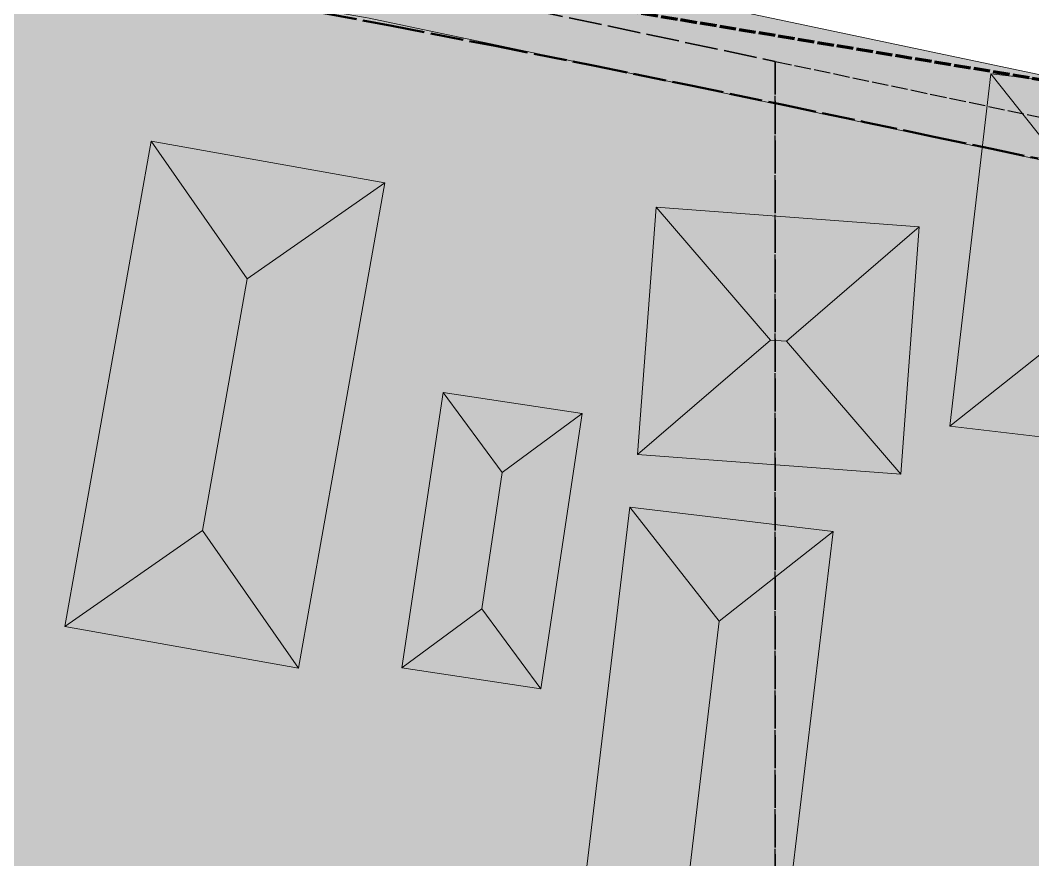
# Model space of a CAD drawing. Header units: metres. Extents: x 305909 to 307171, y 9156037 to 9156671.
# Drawn here: x 306410.95 to 306449.91, y 9156502.14 to 9156534.41 of the extents above; entities that cross this region are included whole.
import ezdxf

# ---------------------------------------------------------------- set-up
doc = ezdxf.new("R2010")
doc.units = ezdxf.units.M
doc.linetypes.add('DASHED', pattern=[1.524, 1.27, -0.254])
doc.linetypes.add('DASHED2', pattern=[0.762, 0.635, -0.127])
for name, color, linetype, lineweight, true_color in [('B-BANGUNAN_PERMUKIMAN', 7, 'Continuous', 13, 0xf0cd8c), ('B-BAYANGAN', 7, 'Continuous', 0, 0x76786c), ('B-DELINEASI', 7, 'DASHED2', 70, 0xc800c8), ('J-PERKERASAN_JALAN', 7, 'Continuous', 9, 0x989896), ('T-BANGUNAN_KLASTER_INTI', 7, 'Continuous', 13, 0xe88c3c), ('T-BANGUNAN_KLASTER_PERLUASAN', 7, 'Continuous', 13, 0xf3b978), ('T-JALUR_DISTRIBUSI_BARANG', 7, 'DASHED', 50, 0x7832aa), ('T-KLASTER_TEMPE_INTI', 7, 'DASHED', 35, 0xd26e14), ('T-KLASTER_UMKM_PERLUASAN', 7, 'DASHED2', 25, 0xe6a046), ('Z-R', 7, 'Continuous', 0, 0xfaf4e6), ('Z-R-UP', 7, 'Continuous', 0, 0xffecc8), ('Z-R-UT', 7, 'Continuous', 0, 0xffd699)]:
    doc.layers.add(name, color=color, linetype=linetype, lineweight=lineweight, true_color=true_color)

msp = doc.modelspace()

# ---------------------------------------------------------------- hatches: boundary and pattern name
at = {"layer": 'B-BANGUNAN_PERMUKIMAN', "true_color": 0xe8875c}
h = msp.add_hatch(color=23, dxfattribs=at)
h.dxf.hatch_style = 1
h.paths.add_polyline_path([(306451.383, 9156528.459), (306450.614, 9156521.895), (306446.713, 9156518.813), (306448.301, 9156532.359), (306451.383, 9156528.459)])
at = {"layer": 'B-BANGUNAN_PERMUKIMAN', "true_color": 0xe2835a}
h = msp.add_hatch(color=23, dxfattribs=at)
h.dxf.hatch_style = 1
h.paths.add_polyline_path([(306451.383, 9156528.459), (306448.301, 9156532.359), (306448.301, 9156532.359), (306450.339, 9156532.121), (306455.032, 9156531.342), (306451.383, 9156528.459)])
at = {"layer": 'B-BANGUNAN_PERMUKIMAN', "true_color": 0xe9875c}
h = msp.add_hatch(color=23, dxfattribs=at)
h.dxf.hatch_style = 1
h.paths.add_polyline_path([(306415.985, 9156529.767), (306415.985, 9156529.767), (306419.68, 9156524.475), (306417.962, 9156514.8), (306412.67, 9156511.105), (306415.985, 9156529.767)])
at = {"layer": 'B-BANGUNAN_PERMUKIMAN', "true_color": 0xe08259}
h = msp.add_hatch(color=23, dxfattribs=at)
h.dxf.hatch_style = 1
h.paths.add_polyline_path([(306419.68, 9156524.475), (306415.985, 9156529.767), (306424.973, 9156528.17), (306419.68, 9156524.475)])
at = {"layer": 'B-BANGUNAN_PERMUKIMAN', "true_color": 0xb26847}
h = msp.add_hatch(color=25, dxfattribs=at)
h.dxf.hatch_style = 1
h.paths.add_polyline_path([(306421.658, 9156509.508), (306417.962, 9156514.8), (306419.68, 9156524.475), (306424.973, 9156528.17), (306421.658, 9156509.508)])
at = {"layer": 'B-BANGUNAN_PERMUKIMAN', "true_color": 0xe6865b}
h = msp.add_hatch(color=23, dxfattribs=at)
h.dxf.hatch_style = 1
h.paths.add_polyline_path([(306439.812, 9156522.119), (306434.702, 9156517.72), (306435.413, 9156527.228), (306439.812, 9156522.119)])
at = {"layer": 'B-BANGUNAN_PERMUKIMAN', "true_color": 0xe3845a}
h = msp.add_hatch(color=23, dxfattribs=at)
h.dxf.hatch_style = 1
h.paths.add_polyline_path([(306440.433, 9156522.072), (306439.812, 9156522.119), (306435.413, 9156527.228), (306445.543, 9156526.471), (306440.433, 9156522.072)])
at = {"layer": 'B-BANGUNAN_PERMUKIMAN', "true_color": 0xb56948}
h = msp.add_hatch(color=35, dxfattribs=at)
h.dxf.hatch_style = 1
h.paths.add_polyline_path([(306440.433, 9156522.072), (306445.543, 9156526.471), (306445.543, 9156526.471), (306444.832, 9156516.963), (306440.433, 9156522.072)])
at = {"layer": 'B-BANGUNAN_PERMUKIMAN', "true_color": 0xb86b49}
h = msp.add_hatch(color=35, dxfattribs=at)
h.dxf.hatch_style = 1
h.paths.add_polyline_path([(306434.702, 9156517.72), (306434.702, 9156517.72), (306439.812, 9156522.119), (306440.433, 9156522.072), (306444.832, 9156516.963), (306434.702, 9156517.72)])
at = {"layer": 'B-BANGUNAN_PERMUKIMAN', "true_color": 0xb96c49}
h = msp.add_hatch(color=35, dxfattribs=at)
h.dxf.hatch_style = 1
h.paths.add_polyline_path([(306450.614, 9156521.895), (306453.696, 9156517.994), (306446.713, 9156518.813), (306450.614, 9156521.895)])
at = {"layer": 'B-BANGUNAN_PERMUKIMAN', "true_color": 0xe8875c}
h = msp.add_hatch(color=23, dxfattribs=at)
h.dxf.hatch_style = 1
h.paths.add_polyline_path([(306427.222, 9156520.101), (306429.493, 9156517.028), (306428.707, 9156511.788), (306425.634, 9156509.517), (306427.222, 9156520.101)])
at = {"layer": 'B-BANGUNAN_PERMUKIMAN', "true_color": 0xe18359}
h = msp.add_hatch(color=23, dxfattribs=at)
h.dxf.hatch_style = 1
h.paths.add_polyline_path([(306429.493, 9156517.028), (306427.222, 9156520.101), (306432.565, 9156519.299), (306429.493, 9156517.028)])
at = {"layer": 'B-BANGUNAN_PERMUKIMAN', "true_color": 0xb36847}
h = msp.add_hatch(color=25, dxfattribs=at)
h.dxf.hatch_style = 1
h.paths.add_polyline_path([(306428.707, 9156511.788), (306429.493, 9156517.028), (306432.565, 9156519.299), (306432.565, 9156519.299), (306430.978, 9156508.716), (306428.707, 9156511.788)])
at = {"layer": 'B-BANGUNAN_PERMUKIMAN', "true_color": 0xe7875c}
h = msp.add_hatch(color=23, dxfattribs=at)
h.dxf.hatch_style = 1
h.paths.add_polyline_path([(306437.848, 9156511.308), (306436.67, 9156501.467), (306432.284, 9156498.02), (306434.401, 9156515.694), (306437.848, 9156511.308)])
at = {"layer": 'B-BANGUNAN_PERMUKIMAN', "true_color": 0xe2835a}
h = msp.add_hatch(color=23, dxfattribs=at)
h.dxf.hatch_style = 1
h.paths.add_polyline_path([(306437.848, 9156511.308), (306434.401, 9156515.694), (306434.401, 9156515.694), (306442.234, 9156514.756), (306437.848, 9156511.308)])
at = {"layer": 'B-BANGUNAN_PERMUKIMAN', "true_color": 0xbb6d4a}
h = msp.add_hatch(color=13, dxfattribs=at)
h.dxf.hatch_style = 1
h.paths.add_polyline_path([(306412.67, 9156511.105), (306417.962, 9156514.8), (306421.658, 9156509.508), (306412.67, 9156511.105)])
at = {"layer": 'B-BANGUNAN_PERMUKIMAN', "true_color": 0xb46847}
h = msp.add_hatch(color=25, dxfattribs=at)
h.dxf.hatch_style = 1
h.paths.add_polyline_path([(306440.117, 9156497.082), (306440.117, 9156497.082), (306436.67, 9156501.467), (306437.848, 9156511.308), (306442.234, 9156514.756), (306440.117, 9156497.082)])
at = {"layer": 'B-BANGUNAN_PERMUKIMAN', "true_color": 0xba6c4a}
h = msp.add_hatch(color=35, dxfattribs=at)
h.dxf.hatch_style = 1
h.paths.add_polyline_path([(306428.707, 9156511.788), (306430.978, 9156508.716), (306430.978, 9156508.716), (306425.634, 9156509.517), (306428.707, 9156511.788)])
at = {"layer": 'B-BAYANGAN', "true_color": 0x76786c}
h = msp.add_hatch(color=8, dxfattribs=at)
h.dxf.hatch_style = 1
h.paths.add_polyline_path([(306456.006, 9156530.555), (306454.446, 9156517.244), (306447.463, 9156518.063), (306449.051, 9156531.609), (306451.089, 9156531.371), (306456.006, 9156530.555)])
h = msp.add_hatch(color=8, dxfattribs=at)
h.dxf.hatch_style = 1
h.paths.add_polyline_path([(306456.006, 9156530.555), (306454.446, 9156517.244), (306447.463, 9156518.063), (306449.051, 9156531.609), (306451.089, 9156531.371), (306456.006, 9156530.555)])
h = msp.add_hatch(color=8, dxfattribs=at)
h.dxf.hatch_style = 1
h.paths.add_polyline_path([(306425.723, 9156527.42), (306422.408, 9156508.758), (306413.419, 9156510.355), (306416.735, 9156529.017), (306425.723, 9156527.42)])
h = msp.add_hatch(color=8, dxfattribs=at)
h.dxf.hatch_style = 1
h.paths.add_polyline_path([(306425.723, 9156527.42), (306422.408, 9156508.758), (306413.419, 9156510.355), (306416.735, 9156529.017), (306425.723, 9156527.42)])
h = msp.add_hatch(color=8, dxfattribs=at)
h.dxf.hatch_style = 1
h.paths.add_polyline_path([(306446.293, 9156525.721), (306445.582, 9156516.213), (306435.452, 9156516.97), (306436.163, 9156526.478), (306446.293, 9156525.721)])
h = msp.add_hatch(color=8, dxfattribs=at)
h.dxf.hatch_style = 1
h.paths.add_polyline_path([(306446.293, 9156525.721), (306445.582, 9156516.213), (306435.452, 9156516.97), (306436.163, 9156526.478), (306446.293, 9156525.721)])
h = msp.add_hatch(color=8, dxfattribs=at)
h.dxf.hatch_style = 1
h.paths.add_polyline_path([(306433.315, 9156518.549), (306431.727, 9156507.966), (306426.384, 9156508.767), (306427.972, 9156519.351), (306433.315, 9156518.549)])
h = msp.add_hatch(color=8, dxfattribs=at)
h.dxf.hatch_style = 1
h.paths.add_polyline_path([(306433.315, 9156518.549), (306431.727, 9156507.966), (306426.384, 9156508.767), (306427.972, 9156519.351), (306433.315, 9156518.549)])
h = msp.add_hatch(color=8, dxfattribs=at)
h.dxf.hatch_style = 1
h.paths.add_polyline_path([(306442.984, 9156514.006), (306440.867, 9156496.332), (306433.034, 9156497.27), (306435.151, 9156514.944), (306442.984, 9156514.006)])
h = msp.add_hatch(color=8, dxfattribs=at)
h.dxf.hatch_style = 1
h.paths.add_polyline_path([(306442.984, 9156514.006), (306440.867, 9156496.332), (306433.034, 9156497.27), (306435.151, 9156514.944), (306442.984, 9156514.006)])
at = {"layer": 'J-PERKERASAN_JALAN', "true_color": 0x989896}
h = msp.add_hatch(color=252, dxfattribs=at)
h.dxf.hatch_style = 1
h.paths.add_polyline_path([(306211.341, 9156561.319), (306215.693, 9156561.13), (306215.76, 9156561.126), (306215.8, 9156561.123), (306215.867, 9156561.117), (306305.106, 9156551.206), (306305.211, 9156551.196), (306385.831, 9156544.389), (306385.918, 9156544.38), (306385.969, 9156544.374), (306386.055, 9156544.361), (306424.864, 9156537.661), (306424.901, 9156537.654), (306424.922, 9156537.65), (306424.958, 9156537.643), (306453.186, 9156531.689), (306453.481, 9156531.639), (306455.847, 9156531.322), (306456.066, 9156531.299), (306458.588, 9156531.102), (306458.613, 9156531.1), (306499.527, 9156528.16), (306499.548, 9156528.159), (306503.861, 9156527.791), (306503.93, 9156527.784), (306503.97, 9156527.78), (306504.038, 9156527.77), (306508.381, 9156527.098), (306524.104, 9156524.604), (306524.104, 9156521.364), (306507.903, 9156523.933), (306507.888, 9156523.936), (306503.705, 9156524.584), (306503.432, 9156524.616), (306499.323, 9156524.966), (306499.27, 9156524.971), (306458.379, 9156527.908), (306455.69, 9156528.118), (306455.636, 9156528.123), (306455.603, 9156528.127), (306455.548, 9156528.133), (306452.885, 9156528.49), (306452.811, 9156528.501), (306452.767, 9156528.509), (306452.694, 9156528.523), (306424.381, 9156534.494), (306424.236, 9156534.522), (306390.807, 9156540.293), (306390.292, 9156540.348), (306389.774, 9156540.336), (306389.261, 9156540.256), (306388.764, 9156540.112), (306388.289, 9156539.904), (306387.845, 9156539.636), (306387.439, 9156539.314), (306387.079, 9156538.941), (306386.769, 9156538.525), (306386.516, 9156538.073), (306386.324, 9156537.592), (306386.196, 9156537.089), (306373.097, 9156467.337), (306371.27, 9156457.608), (306371.258, 9156457.542), (306354.047, 9156356.618), (306353.994, 9156356.117), (306354.004, 9156355.613), (306354.077, 9156355.115), (306354.213, 9156354.629), (306354.408, 9156354.165), (306354.661, 9156353.729), (306354.966, 9156353.328), (306355.319, 9156352.968), (306355.714, 9156352.656), (306356.146, 9156352.396), (306356.607, 9156352.192), (306357.09, 9156352.048), (306357.587, 9156351.966), (306409.631, 9156346.693), (306409.685, 9156346.687), (306409.717, 9156346.683), (306409.771, 9156346.675), (306440.166, 9156341.92), (306440.608, 9156341.876), (306479.912, 9156340.134), (306480.43, 9156340.144), (306480.943, 9156340.222), (306481.441, 9156340.365), (306481.917, 9156340.572), (306482.362, 9156340.838), (306482.768, 9156341.16), (306483.13, 9156341.531), (306483.441, 9156341.946), (306483.695, 9156342.398), (306483.889, 9156342.879), (306484.019, 9156343.381), (306484.082, 9156343.896), (306484.563, 9156352.101), (306486.641, 9156384.636), (306486.657, 9156384.758), (306486.78, 9156384.758), (306489.513, 9156384.584), (306489.635, 9156384.568), (306489.635, 9156384.445), (306487.559, 9156351.943), (306487.558, 9156351.922), (306487.067, 9156343.551), (306487.07, 9156343.043), (306487.137, 9156342.539), (306487.267, 9156342.048), (306487.458, 9156341.578), (306487.707, 9156341.135), (306488.011, 9156340.728), (306488.363, 9156340.362), (306488.76, 9156340.044), (306489.193, 9156339.779), (306489.656, 9156339.571), (306490.142, 9156339.423), (306490.643, 9156339.338), (306492.503, 9156339.143), (306492.541, 9156339.139), (306492.564, 9156339.136), (306492.602, 9156339.131), (306513.238, 9156336.16), (306513.401, 9156336.139), (306524.104, 9156335.046), (306524.104, 9156331.829), (306512.982, 9156332.966), (306512.941, 9156332.97), (306512.916, 9156332.973), (306512.875, 9156332.979), (306498.863, 9156334.996), (306498.356, 9156335.037), (306497.849, 9156335.012), (306497.349, 9156334.924), (306496.864, 9156334.773), (306496.402, 9156334.562), (306495.97, 9156334.294), (306495.576, 9156333.973), (306495.226, 9156333.605), (306494.925, 9156333.196), (306494.679, 9156332.752), (306494.49, 9156332.28), (306494.364, 9156331.788), (306494.3, 9156331.284), (306494.301, 9156330.776), (306499.491, 9156251.377), (306499.491, 9156251.254), (306499.369, 9156251.238), (306496.637, 9156251.059), (306496.514, 9156251.059), (306496.498, 9156251.181), (306491.167, 9156332.724), (306491.102, 9156333.229), (306490.973, 9156333.721), (306490.782, 9156334.193), (306490.533, 9156334.637), (306490.23, 9156335.046), (306489.877, 9156335.413), (306489.48, 9156335.732), (306489.047, 9156335.998), (306488.582, 9156336.207), (306488.095, 9156336.356), (306487.594, 9156336.441), (306485.258, 9156336.686), (306485.017, 9156336.704), (306446.09, 9156338.429), (306445.584, 9156338.42), (306445.083, 9156338.346), (306444.595, 9156338.21), (306444.129, 9156338.013), (306443.691, 9156337.759), (306443.289, 9156337.452), (306442.928, 9156337.096), (306442.616, 9156336.698), (306442.356, 9156336.263), (306442.153, 9156335.8), (306442.011, 9156335.314), (306441.931, 9156334.814), (306441.915, 9156334.308), (306442.571, 9156313.413), (306442.58, 9156313.248), (306443.283, 9156303.609), (306443.286, 9156303.565), (306443.287, 9156303.544), (306443.288, 9156303.5), (306443.886, 9156283.072), (306443.882, 9156282.949), (306443.759, 9156282.937), (306441.022, 9156282.857), (306440.899, 9156282.862), (306440.888, 9156282.984), (306440.293, 9156303.314), (306440.284, 9156303.488), (306439.581, 9156313.122), (306439.578, 9156313.164), (306439.577, 9156313.184), (306439.576, 9156313.226), (306438.873, 9156335.586), (306438.826, 9156336.086), (306438.716, 9156336.577), (306438.545, 9156337.05), (306438.317, 9156337.498), (306438.034, 9156337.914), (306437.701, 9156338.291), (306437.323, 9156338.623), (306436.907, 9156338.906), (306436.458, 9156339.133), (306435.985, 9156339.303), (306435.494, 9156339.412), (306409.399, 9156343.494), (306409.184, 9156343.522), (306356.316, 9156348.878), (306355.783, 9156348.897), (306355.253, 9156348.844), (306354.735, 9156348.722), (306354.238, 9156348.531), (306353.77, 9156348.276), (306353.34, 9156347.962), (306352.956, 9156347.593), (306352.624, 9156347.176), (306352.351, 9156346.719), (306352.141, 9156346.23), (306351.997, 9156345.717), (306341.11, 9156293.6), (306341.085, 9156293.468), (306330.918, 9156235.039), (306330.908, 9156234.979), (306329.587, 9156226.644), (306329.547, 9156226.286), (306329.002, 9156218.17), (306329.001, 9156218.146), (306326.612, 9156189.443), (306326.594, 9156189.321), (306326.471, 9156189.324), (306323.742, 9156189.551), (306323.62, 9156189.569), (306323.622, 9156189.692), (306326.007, 9156218.339), (306326.011, 9156218.403), (306326.567, 9156226.689), (306326.575, 9156226.779), (306326.58, 9156226.824), (306326.592, 9156226.913), (306327.95, 9156235.479), (306327.954, 9156235.502), (306338.142, 9156294.057), (306338.148, 9156294.09), (306338.151, 9156294.106), (306338.158, 9156294.139), (306348.925, 9156345.68), (306348.998, 9156346.205), (306349.002, 9156346.735), (306348.936, 9156347.261), (306348.8, 9156347.774), (306348.598, 9156348.264), (306348.333, 9156348.723), (306348.01, 9156349.143), (306347.634, 9156349.517), (306347.211, 9156349.837), (306346.75, 9156350.099), (306346.259, 9156350.298), (306345.745, 9156350.43), (306324.834, 9156354.345), (306324.271, 9156354.41), (306279.508, 9156356.343), (306211.341, 9156359.746), (306211.341, 9156362.949), (306279.625, 9156359.541), (306279.652, 9156359.54), (306324.736, 9156357.593), (306324.877, 9156357.581), (306324.962, 9156357.572), (306325.102, 9156357.551), (306346.36, 9156353.57), (306346.885, 9156353.507), (306347.414, 9156353.514), (306347.937, 9156353.591), (306348.445, 9156353.736), (306348.93, 9156353.947), (306349.383, 9156354.219), (306349.796, 9156354.55), (306350.161, 9156354.931), (306350.473, 9156355.358), (306350.727, 9156355.822), (306350.917, 9156356.315), (306351.04, 9156356.829), (306367.345, 9156452.444), (306367.4, 9156452.978), (306367.382, 9156453.515), (306367.293, 9156454.044), (306367.134, 9156454.557), (306366.908, 9156455.044), (306366.618, 9156455.496), (306366.271, 9156455.905), (306365.872, 9156456.264), (306365.428, 9156456.566), (306364.948, 9156456.806), (306364.44, 9156456.98), (306363.913, 9156457.084), (306328.417, 9156461.659), (306307.102, 9156464.447), (306307.086, 9156464.449), (306307.041, 9156464.456), (306243.125, 9156474.305), (306242.61, 9156474.35), (306242.093, 9156474.329), (306241.583, 9156474.241), (306241.089, 9156474.088), (306240.619, 9156473.873), (306240.18, 9156473.598), (306239.781, 9156473.27), (306239.427, 9156472.892), (306239.125, 9156472.472), (306238.879, 9156472.017), (306235.863, 9156465.428), (306235.816, 9156465.333), (306235.721, 9156465.173), (306235.626, 9156465.045), (306235.517, 9156464.929), (306235.377, 9156464.807), (306235.291, 9156464.744), (306234.104, 9156463.916), (306234.011, 9156463.855), (306233.816, 9156463.749), (306233.715, 9156463.704), (306232.243, 9156463.105), (306232.16, 9156463.073), (306232.012, 9156463.028), (306231.882, 9156463), (306231.728, 9156462.982), (306231.639, 9156462.977), (306225.305, 9156462.777), (306225.175, 9156462.777), (306225.11, 9156462.78), (306224.979, 9156462.788), (306217.294, 9156463.552), (306217.186, 9156463.566), (306217.132, 9156463.574), (306217.025, 9156463.594), (306211.341, 9156464.792), (306211.341, 9156467.858), (306217.404, 9156466.58), (306217.834, 9156466.513), (306224.983, 9156465.803), (306225.505, 9156465.785), (306230.354, 9156465.938), (306230.906, 9156465.994), (306231.444, 9156466.125), (306231.96, 9156466.33), (306232.442, 9156466.604), (306232.881, 9156466.943), (306233.27, 9156467.338), (306233.6, 9156467.784), (306233.865, 9156468.271), (306237.161, 9156475.469), (306237.205, 9156475.561), (306237.295, 9156475.714), (306237.385, 9156475.836), (306237.487, 9156475.949), (306237.6, 9156476.051), (306237.743, 9156476.156), (306237.829, 9156476.21), (306239.166, 9156476.996), (306239.245, 9156477.041), (306239.389, 9156477.108), (306239.517, 9156477.155), (306239.67, 9156477.196), (306239.759, 9156477.213), (306241.459, 9156477.502), (306241.565, 9156477.517), (306241.752, 9156477.529), (306241.939, 9156477.52), (306242.045, 9156477.507), (306307.452, 9156467.428), (306307.542, 9156467.415), (306328.795, 9156464.635), (306328.802, 9156464.634), (306364.829, 9156459.991), (306365.332, 9156459.958), (306365.835, 9156459.989), (306366.33, 9156460.083), (306366.81, 9156460.238), (306367.266, 9156460.452), (306367.692, 9156460.722), (306368.08, 9156461.044), (306368.425, 9156461.412), (306368.721, 9156461.82), (306368.963, 9156462.262), (306369.147, 9156462.731), (306369.271, 9156463.22), (306370.149, 9156467.89), (306383.124, 9156536.986), (306383.186, 9156537.496), (306383.182, 9156538.011), (306383.112, 9156538.52), (306382.978, 9156539.016), (306382.781, 9156539.491), (306382.525, 9156539.937), (306382.213, 9156540.346), (306381.852, 9156540.712), (306381.447, 9156541.028), (306381.004, 9156541.29), (306380.532, 9156541.493), (306380.037, 9156541.634), (306379.529, 9156541.71), (306304.881, 9156548.012), (306304.855, 9156548.015), (306304.839, 9156548.016), (306304.813, 9156548.019), (306215.667, 9156557.919), (306215.399, 9156557.94), (306211.341, 9156558.116), (306211.341, 9156561.319)])
at = {"layer": 'T-BANGUNAN_KLASTER_INTI', "true_color": 0xff952d}
h = msp.add_hatch(color=30, dxfattribs=at)
h.dxf.hatch_style = 1
h.paths.add_polyline_path([(306415.985, 9156529.767), (306415.985, 9156529.767), (306419.68, 9156524.475), (306417.962, 9156514.8), (306412.67, 9156511.105), (306415.985, 9156529.767)])
at = {"layer": 'T-BANGUNAN_KLASTER_INTI', "true_color": 0xfd902b}
h = msp.add_hatch(color=30, dxfattribs=at)
h.dxf.hatch_style = 1
h.paths.add_polyline_path([(306419.68, 9156524.475), (306415.985, 9156529.767), (306424.973, 9156528.17), (306419.68, 9156524.475)])
at = {"layer": 'T-BANGUNAN_KLASTER_INTI', "true_color": 0xc97222}
h = msp.add_hatch(color=32, dxfattribs=at)
h.dxf.hatch_style = 1
h.paths.add_polyline_path([(306421.658, 9156509.508), (306417.962, 9156514.8), (306419.68, 9156524.475), (306424.973, 9156528.17), (306421.658, 9156509.508)])
at = {"layer": 'T-BANGUNAN_KLASTER_INTI', "true_color": 0xff942d}
h = msp.add_hatch(color=30, dxfattribs=at)
h.dxf.hatch_style = 1
h.paths.add_polyline_path([(306427.222, 9156520.101), (306429.493, 9156517.028), (306428.707, 9156511.788), (306425.634, 9156509.517), (306427.222, 9156520.101)])
at = {"layer": 'T-BANGUNAN_KLASTER_INTI', "true_color": 0xfe902b}
h = msp.add_hatch(color=30, dxfattribs=at)
h.dxf.hatch_style = 1
h.paths.add_polyline_path([(306429.493, 9156517.028), (306427.222, 9156520.101), (306432.565, 9156519.299), (306429.493, 9156517.028)])
at = {"layer": 'T-BANGUNAN_KLASTER_INTI', "true_color": 0xca7322}
h = msp.add_hatch(color=32, dxfattribs=at)
h.dxf.hatch_style = 1
h.paths.add_polyline_path([(306428.707, 9156511.788), (306429.493, 9156517.028), (306432.565, 9156519.299), (306432.565, 9156519.299), (306430.978, 9156508.716), (306428.707, 9156511.788)])
at = {"layer": 'T-BANGUNAN_KLASTER_INTI', "true_color": 0xff942d}
h = msp.add_hatch(color=30, dxfattribs=at)
h.dxf.hatch_style = 1
h.paths.add_polyline_path([(306437.848, 9156511.308), (306436.67, 9156501.467), (306432.284, 9156498.02), (306434.401, 9156515.694), (306437.848, 9156511.308)])
at = {"layer": 'T-BANGUNAN_KLASTER_INTI', "true_color": 0xfe912b}
h = msp.add_hatch(color=30, dxfattribs=at)
h.dxf.hatch_style = 1
h.paths.add_polyline_path([(306437.848, 9156511.308), (306434.401, 9156515.694), (306434.401, 9156515.694), (306442.234, 9156514.756), (306437.848, 9156511.308)])
at = {"layer": 'T-BANGUNAN_KLASTER_INTI', "true_color": 0xd27724}
h = msp.add_hatch(color=32, dxfattribs=at)
h.dxf.hatch_style = 1
h.paths.add_polyline_path([(306412.67, 9156511.105), (306417.962, 9156514.8), (306421.658, 9156509.508), (306412.67, 9156511.105)])
at = {"layer": 'T-BANGUNAN_KLASTER_INTI', "true_color": 0xca7322}
h = msp.add_hatch(color=32, dxfattribs=at)
h.dxf.hatch_style = 1
h.paths.add_polyline_path([(306440.117, 9156497.082), (306440.117, 9156497.082), (306436.67, 9156501.467), (306437.848, 9156511.308), (306442.234, 9156514.756), (306440.117, 9156497.082)])
at = {"layer": 'T-BANGUNAN_KLASTER_INTI', "true_color": 0xd17724}
h = msp.add_hatch(color=32, dxfattribs=at)
h.dxf.hatch_style = 1
h.paths.add_polyline_path([(306428.707, 9156511.788), (306430.978, 9156508.716), (306430.978, 9156508.716), (306425.634, 9156509.517), (306428.707, 9156511.788)])
at = {"layer": 'T-BANGUNAN_KLASTER_PERLUASAN', "true_color": 0xfeb267}
h = msp.add_hatch(color=31, dxfattribs=at)
h.dxf.hatch_style = 1
h.paths.add_polyline_path([(306451.383, 9156528.459), (306450.614, 9156521.895), (306446.713, 9156518.813), (306448.301, 9156532.359), (306451.383, 9156528.459)])
at = {"layer": 'T-BANGUNAN_KLASTER_PERLUASAN', "true_color": 0xf8ad65}
h = msp.add_hatch(color=21, dxfattribs=at)
h.dxf.hatch_style = 1
h.paths.add_polyline_path([(306451.383, 9156528.459), (306448.301, 9156532.359), (306448.301, 9156532.359), (306450.339, 9156532.121), (306455.032, 9156531.342), (306451.383, 9156528.459)])
at = {"layer": 'T-BANGUNAN_KLASTER_PERLUASAN', "true_color": 0xfdb167}
h = msp.add_hatch(color=31, dxfattribs=at)
h.dxf.hatch_style = 1
h.paths.add_polyline_path([(306439.812, 9156522.119), (306434.702, 9156517.72), (306435.413, 9156527.228), (306439.812, 9156522.119)])
at = {"layer": 'T-BANGUNAN_KLASTER_PERLUASAN', "true_color": 0xf9ae65}
h = msp.add_hatch(color=21, dxfattribs=at)
h.dxf.hatch_style = 1
h.paths.add_polyline_path([(306440.433, 9156522.072), (306439.812, 9156522.119), (306435.413, 9156527.228), (306445.543, 9156526.471), (306440.433, 9156522.072)])
at = {"layer": 'T-BANGUNAN_KLASTER_PERLUASAN', "true_color": 0xc68a50}
h = msp.add_hatch(color=23, dxfattribs=at)
h.dxf.hatch_style = 1
h.paths.add_polyline_path([(306440.433, 9156522.072), (306445.543, 9156526.471), (306445.543, 9156526.471), (306444.832, 9156516.963), (306440.433, 9156522.072)])
at = {"layer": 'T-BANGUNAN_KLASTER_PERLUASAN', "true_color": 0xca8d52}
h = msp.add_hatch(color=33, dxfattribs=at)
h.dxf.hatch_style = 1
h.paths.add_polyline_path([(306434.702, 9156517.72), (306434.702, 9156517.72), (306439.812, 9156522.119), (306440.433, 9156522.072), (306444.832, 9156516.963), (306434.702, 9156517.72)])
at = {"layer": 'T-BANGUNAN_KLASTER_PERLUASAN', "true_color": 0xcb8e52}
h = msp.add_hatch(color=33, dxfattribs=at)
h.dxf.hatch_style = 1
h.paths.add_polyline_path([(306450.614, 9156521.895), (306453.696, 9156517.994), (306446.713, 9156518.813), (306450.614, 9156521.895)])
at = {"layer": 'Z-R', "true_color": 0xe2eacc}
h = msp.add_hatch(color=254, dxfattribs=at)
h.dxf.hatch_style = 1
h.paths.add_polyline_path([(306499.604, 9156305.811), (306466.679, 9156301.994), (306472.882, 9156235.666), (306497.912, 9156229.062), (306526.804, 9156228.986), (306531.575, 9156219.919), (306532.491, 9156127.582), (306486.314, 9156132.333), (306393.989, 9156155.199), (306332.726, 9156171.593), (306288.72, 9156190.576), (306246.009, 9156220.776), (306216.24, 9156242.779), (306193.374, 9156263.487), (306160.586, 9156296.707), (306133.406, 9156338.556), (306127.354, 9156361.253), (306094.195, 9156358.842), (306090.504, 9156366.668), (306061.399, 9156428.371), (306035.152, 9156500.205), (306017.705, 9156550.308), (306008.214, 9156577.564), (306141.306, 9156568.881), (306165.696, 9156567.29), (306165.696, 9156567.29), (306200.223, 9156564.074), (306291.75, 9156555.548), (306369.455, 9156545.532), (306471.945, 9156528.538), (306458.481, 9156529.505), (306455.788, 9156529.715), (306453.061, 9156530.08), (306440, 9156532.835), (306440, 9156532.835), (306440, 9156532.835), (306440, 9156532.835), (306424.61, 9156536.081), (306424.61, 9156536.081), (306385.74, 9156542.791), (306385.74, 9156542.791), (306305.003, 9156549.608), (306305.003, 9156549.608), (306215.657, 9156559.53), (306215.657, 9156559.53), (306186.122, 9156560.815), (306186.122, 9156560.815), (306160.523, 9156563.133), (306160.523, 9156563.133), (306119.178, 9156567.786), (306119.178, 9156567.786), (306039.052, 9156573.455), (306039.052, 9156573.455), (306033.081, 9156573.806), (306033.081, 9156573.806), (306033.081, 9156573.806), (306051.45, 9156523.215), (306051.451, 9156523.214), (306060.206, 9156485.254), (306060.206, 9156485.254), (306060.207, 9156485.254), (306057.483, 9156485.596), (306070.599, 9156438.472), (306116.984, 9156440.275), (306147.963, 9156437.914), (306199.856, 9156410.566), (306230.346, 9156409.784), (306281.946, 9156409.003), (306338.236, 9156402.748), (306341.903, 9156461.433), (306341.903, 9156461.433), (306341.904, 9156461.433), (306343.891, 9156461.177), (306340.232, 9156402.624), (306340.209, 9156402.422), (306340.166, 9156402.225), (306340.103, 9156402.033), (306340.021, 9156401.848), (306339.921, 9156401.672), (306339.804, 9156401.507), (306339.67, 9156401.355), (306339.522, 9156401.217), (306339.361, 9156401.095), (306339.188, 9156400.99), (306339.006, 9156400.902), (306338.815, 9156400.834), (306338.619, 9156400.785), (306338.419, 9156400.757), (306338.217, 9156400.748), (306338.015, 9156400.76), (306281.82, 9156407.004), (306230.316, 9156407.785), (306230.295, 9156407.785), (306199.805, 9156408.567), (306199.621, 9156408.58), (306199.44, 9156408.61), (306199.262, 9156408.656), (306199.09, 9156408.719), (306198.923, 9156408.797), (306147.397, 9156435.951), (306116.947, 9156438.272), (306078.606, 9156436.782), (306089.35, 9156410.909), (306109.34, 9156371.439), (306114.245, 9156367.345), (306121.798, 9156366.048), (306134.087, 9156364.483), (306186.355, 9156362.595), (306279.564, 9156357.942), (306324.738, 9156355.991), (306351.562, 9156350.968), (306360, 9156400.449), (306360, 9156400.449), (306360, 9156380), (306360, 9156380), (306360, 9156380), (306440, 9156380), (306440, 9156380), (306440, 9156380), (306440, 9156340.326), (306440.226, 9156340.291), (306485.257, 9156338.295), (306492.355, 9156337.55), (306513.124, 9156334.559), (306536.031, 9156332.219), (306560, 9156329.629), (306560, 9156512.617), (306572.178, 9156510.306), (306677.166, 9156490.276), (306677.166, 9156490.276), (306764.133, 9156475.064), (306735.941, 9156145.416), (306694.109, 9156139.201), (306694.292, 9156206.558), (306623.212, 9156213.87), (306624.289, 9156242.595), (306556.388, 9156238.052), (306554.003, 9156281.952), (306509.625, 9156279.089), (306499.604, 9156305.811)])
at = {"layer": 'Z-R-UP', "true_color": 0xeee8c4}
h = msp.add_hatch(color=254, dxfattribs=at)
h.dxf.hatch_style = 1
h.paths.add_polyline_path([(306440, 9156532.835), (306453.061, 9156530.08), (306455.788, 9156529.715), (306458.481, 9156529.505), (306471.945, 9156528.538), (306504.834, 9156523.084), (306560, 9156512.617), (306560, 9156329.629), (306536.031, 9156332.219), (306513.124, 9156334.559), (306492.355, 9156337.55), (306485.257, 9156338.295), (306440.226, 9156340.291), (306440, 9156340.326), (306440, 9156380), (306440, 9156532.835), (306440, 9156532.835)])
at = {"layer": 'Z-R-UT', "true_color": 0xf6dcac}
h = msp.add_hatch(color=41, dxfattribs=at)
h.dxf.hatch_style = 1
h.paths.add_polyline_path([(306385.919, 9156542.76), (306424.61, 9156536.081), (306424.61, 9156536.081), (306440, 9156532.835), (306440, 9156532.835), (306440, 9156532.835), (306440, 9156380), (306440, 9156380), (306440, 9156380), (306385.919, 9156380), (306385.919, 9156466.63), (306386.344, 9156466.524), (306386.561, 9156467.851), (306386.602, 9156468.043), (306386.661, 9156468.23), (306386.739, 9156468.41), (306386.834, 9156468.582), (306386.945, 9156468.744), (306387.072, 9156468.894), (306387.213, 9156469.031), (306387.366, 9156469.153), (306387.531, 9156469.26), (306387.705, 9156469.35), (306387.888, 9156469.422), (306388.076, 9156469.476), (306388.27, 9156469.512), (306388.465, 9156469.528), (306388.661, 9156469.526), (306388.856, 9156469.504), (306398.831, 9156467.878), (306399.406, 9156469.094), (306399.968, 9156470.665), (306400.373, 9156472.283), (306400.618, 9156473.934), (306400.7, 9156475.6), (306400.638, 9156476.859), (306391.105, 9156478.896), (306390.915, 9156478.946), (306390.731, 9156479.015), (306390.555, 9156479.101), (306390.388, 9156479.205), (306390.232, 9156479.324), (306390.089, 9156479.458), (306389.959, 9156479.605), (306389.844, 9156479.764), (306389.746, 9156479.934), (306389.664, 9156480.113), (306389.601, 9156480.298), (306389.556, 9156480.489), (306389.53, 9156480.684), (306389.523, 9156480.88), (306389.535, 9156481.076), (306389.567, 9156481.27), (306390.119, 9156483.854), (306385.919, 9156484.648), (306385.919, 9156542.76)])

# ---------------------------------------------------------------- linework, layer by layer
at = {"layer": 'B-BANGUNAN_PERMUKIMAN', "color": 17, "lineweight": 9, "true_color": 0x71422d}
for p, q in [((306448.301, 9156532.359), (306451.383, 9156528.459)), ((306415.985, 9156529.767), (306419.68, 9156524.475)), ((306424.973, 9156528.17), (306419.68, 9156524.475)), ((306435.413, 9156527.228), (306439.812, 9156522.119)), ((306445.543, 9156526.471), (306440.433, 9156522.072)), ((306419.68, 9156524.475), (306417.962, 9156514.8)), ((306434.702, 9156517.72), (306439.812, 9156522.119)), ((306440.433, 9156522.072), (306439.812, 9156522.119)), ((306444.832, 9156516.963), (306440.433, 9156522.072)), ((306446.713, 9156518.813), (306450.614, 9156521.895)), ((306427.222, 9156520.101), (306429.493, 9156517.028)), ((306432.565, 9156519.299), (306429.493, 9156517.028)), ((306428.707, 9156511.788), (306429.493, 9156517.028)), ((306434.401, 9156515.694), (306437.848, 9156511.308)), ((306412.67, 9156511.105), (306417.962, 9156514.8)), ((306421.658, 9156509.508), (306417.962, 9156514.8)), ((306442.234, 9156514.756), (306437.848, 9156511.308)), ((306425.634, 9156509.517), (306428.707, 9156511.788)), ((306430.978, 9156508.716), (306428.707, 9156511.788)), ((306437.848, 9156511.308), (306436.67, 9156501.467))]:
    msp.add_line(p, q, dxfattribs=at)
at = {"layer": 'B-BANGUNAN_PERMUKIMAN', "color": 17, "lineweight": 13, "true_color": 0x71422d}
for points in [[(306455.256, 9156531.305), (306453.696, 9156517.994), (306446.713, 9156518.813), (306448.301, 9156532.359), (306450.339, 9156532.121), (306455.256, 9156531.305)], [(306424.973, 9156528.17), (306421.658, 9156509.508), (306412.669, 9156511.105), (306415.985, 9156529.767), (306424.973, 9156528.17)], [(306445.543, 9156526.471), (306444.832, 9156516.963), (306434.702, 9156517.72), (306435.413, 9156527.228), (306445.543, 9156526.471)], [(306432.565, 9156519.299), (306430.977, 9156508.716), (306425.634, 9156509.517), (306427.222, 9156520.101), (306432.565, 9156519.299)], [(306442.234, 9156514.756), (306440.117, 9156497.082), (306432.284, 9156498.02), (306434.401, 9156515.694), (306442.234, 9156514.756)]]:
    msp.add_lwpolyline(points, close=True, dxfattribs=at)
at = {"layer": 'B-DELINEASI'}
msp.add_lwpolyline([(306843.973, 9156139.654), (306613.966, 9156113.407), (306520.721, 9156109.954), (306423.331, 9156121.005), (306333.538, 9156153.468), (306256.179, 9156192.148), (306187.799, 9156246.714), (306141.521, 9156298.517), (306095.934, 9156355.156), (306061.399, 9156428.371), (306035.152, 9156500.205), (306008.214, 9156577.564), (306008.214, 9156577.564), (306165.696, 9156567.29), (306291.75, 9156555.548), (306369.455, 9156545.532), (306504.834, 9156523.084), (306572.178, 9156510.306), (306677.166, 9156490.276)], dxfattribs=at)
at = {"layer": 'J-PERKERASAN_JALAN', "color": 251, "lineweight": 13, "true_color": 0x6c6c6a}
for points in [[(306386.055, 9156544.361), (306424.864, 9156537.661), (306424.901, 9156537.654), (306424.922, 9156537.65), (306424.958, 9156537.643), (306453.186, 9156531.689), (306453.481, 9156531.639), (306455.847, 9156531.322), (306456.066, 9156531.299), (306458.588, 9156531.102), (306458.613, 9156531.1), (306499.527, 9156528.16), (306499.548, 9156528.159), (306503.861, 9156527.791), (306503.93, 9156527.784), (306503.97, 9156527.78), (306504.038, 9156527.77), (306508.381, 9156527.098), (306587.195, 9156514.6)], [(306683.354, 9156488.398), (306622.834, 9156504.402), (306622.575, 9156504.461), (306586.751, 9156511.428), (306586.614, 9156511.452), (306507.903, 9156523.933), (306507.888, 9156523.936), (306503.705, 9156524.584), (306503.432, 9156524.616), (306499.323, 9156524.966), (306499.27, 9156524.971), (306458.379, 9156527.908), (306455.69, 9156528.118), (306455.636, 9156528.123), (306455.603, 9156528.127), (306455.548, 9156528.133), (306452.885, 9156528.49), (306452.811, 9156528.501), (306452.767, 9156528.509), (306452.694, 9156528.523), (306424.381, 9156534.494), (306424.236, 9156534.522), (306390.807, 9156540.293)]]:
    msp.add_lwpolyline(points, dxfattribs=at)
at = {"layer": 'T-BANGUNAN_KLASTER_INTI', "color": 36, "lineweight": 9, "true_color": 0x7f4816}
for p, q in [((306415.985, 9156529.767), (306419.68, 9156524.475)), ((306424.973, 9156528.17), (306419.68, 9156524.475)), ((306419.68, 9156524.475), (306417.962, 9156514.8)), ((306427.222, 9156520.101), (306429.493, 9156517.028)), ((306432.565, 9156519.299), (306429.493, 9156517.028)), ((306428.707, 9156511.788), (306429.493, 9156517.028)), ((306434.401, 9156515.694), (306437.848, 9156511.308)), ((306412.67, 9156511.105), (306417.962, 9156514.8)), ((306421.658, 9156509.508), (306417.962, 9156514.8)), ((306442.234, 9156514.756), (306437.848, 9156511.308)), ((306425.634, 9156509.517), (306428.707, 9156511.788)), ((306430.978, 9156508.716), (306428.707, 9156511.788)), ((306437.848, 9156511.308), (306436.67, 9156501.467))]:
    msp.add_line(p, q, dxfattribs=at)
at = {"layer": 'T-BANGUNAN_KLASTER_INTI', "color": 36, "lineweight": 13, "true_color": 0x7f4816}
for points in [[(306424.973, 9156528.17), (306421.658, 9156509.508), (306412.669, 9156511.105), (306415.985, 9156529.767), (306424.973, 9156528.17)], [(306432.565, 9156519.299), (306430.977, 9156508.716), (306425.634, 9156509.517), (306427.222, 9156520.101), (306432.565, 9156519.299)], [(306442.234, 9156514.756), (306440.117, 9156497.082), (306432.284, 9156498.02), (306434.401, 9156515.694), (306442.234, 9156514.756)]]:
    msp.add_lwpolyline(points, close=True, dxfattribs=at)
at = {"layer": 'T-BANGUNAN_KLASTER_PERLUASAN', "color": 27, "lineweight": 9, "true_color": 0x7c5632}
for p, q in [((306448.301, 9156532.359), (306451.383, 9156528.459)), ((306435.413, 9156527.228), (306439.812, 9156522.119)), ((306445.543, 9156526.471), (306440.433, 9156522.072)), ((306434.702, 9156517.72), (306439.812, 9156522.119)), ((306440.433, 9156522.072), (306439.812, 9156522.119)), ((306444.832, 9156516.963), (306440.433, 9156522.072)), ((306446.713, 9156518.813), (306450.614, 9156521.895))]:
    msp.add_line(p, q, dxfattribs=at)
at = {"layer": 'T-BANGUNAN_KLASTER_PERLUASAN', "color": 27, "lineweight": 13, "true_color": 0x7c5632}
for points in [[(306455.256, 9156531.305), (306453.696, 9156517.994), (306446.713, 9156518.813), (306448.301, 9156532.359), (306450.339, 9156532.121), (306455.256, 9156531.305)], [(306445.543, 9156526.471), (306444.832, 9156516.963), (306434.702, 9156517.72), (306435.413, 9156527.228), (306445.543, 9156526.471)]]:
    msp.add_lwpolyline(points, close=True, dxfattribs=at)
at = {"layer": 'T-JALUR_DISTRIBUSI_BARANG'}
msp.add_lwpolyline([(306421.138, 9156534.971), (306425.249, 9156534.194), (306429.223, 9156533.425), (306433.058, 9156532.662), (306436.755, 9156531.906), (306440.314, 9156531.157), (306443.43, 9156530.501), (306446.102, 9156529.938), (306448.331, 9156529.469), (306450.116, 9156529.094)], dxfattribs=at)
at = {"layer": 'T-KLASTER_TEMPE_INTI'}
msp.add_lwpolyline([(306385.74, 9156542.791), (306424.61, 9156536.081), (306424.61, 9156536.081), (306440, 9156532.835), (306440, 9156532.835), (306440, 9156532.835), (306440, 9156380), (306440, 9156380), (306440, 9156380), (306360, 9156380)], dxfattribs=at)
at = {"layer": 'T-KLASTER_UMKM_PERLUASAN'}
msp.add_lwpolyline([(306440, 9156340.326), (306440, 9156380), (306440, 9156532.835), (306440, 9156532.835), (306453.061, 9156530.08), (306455.788, 9156529.715), (306458.481, 9156529.505), (306471.945, 9156528.538), (306504.834, 9156523.084), (306560, 9156512.617), (306560, 9156329.629), (306536.031, 9156332.219), (306513.124, 9156334.559), (306492.355, 9156337.55), (306485.257, 9156338.295), (306440.226, 9156340.291), (306440, 9156340.326)], close=True, dxfattribs=at)

doc.saveas('drawing.dxf')
